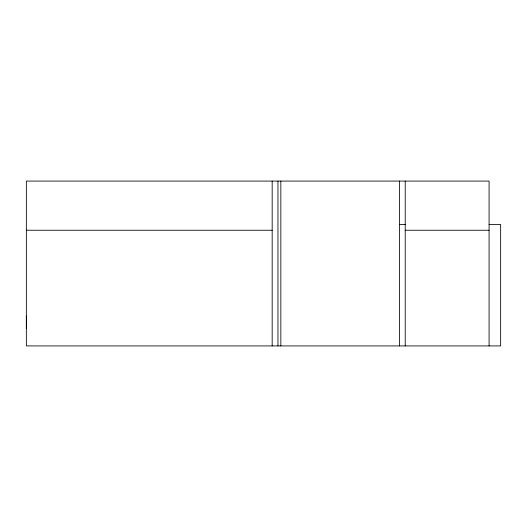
<?xml version="1.0" encoding="UTF-8"?>
<svg xmlns="http://www.w3.org/2000/svg" width="527" height="527" viewBox="0 0 527 527"><rect width="100%" height="100%" fill="white"/><g stroke="black" fill="none" stroke-linecap="round" stroke-linejoin="round"><path stroke-width="0.79" d="M26.35 328.571L26.35 316.062M399.426 224.456L405.21 224.456M489.082 224.456L500.65 224.456L500.65 345.923L26.35 345.923L26.35 181.077L489.082 181.077L489.082 345.923M26.35 230.24L272.176 230.24M405.21 230.24L489.082 230.24M405.21 181.077L405.21 345.923M399.426 181.077L399.426 345.923M280.851 181.077L280.851 345.923M277.96 181.077L277.96 345.923M272.176 181.077L272.176 345.923"/></g></svg>
